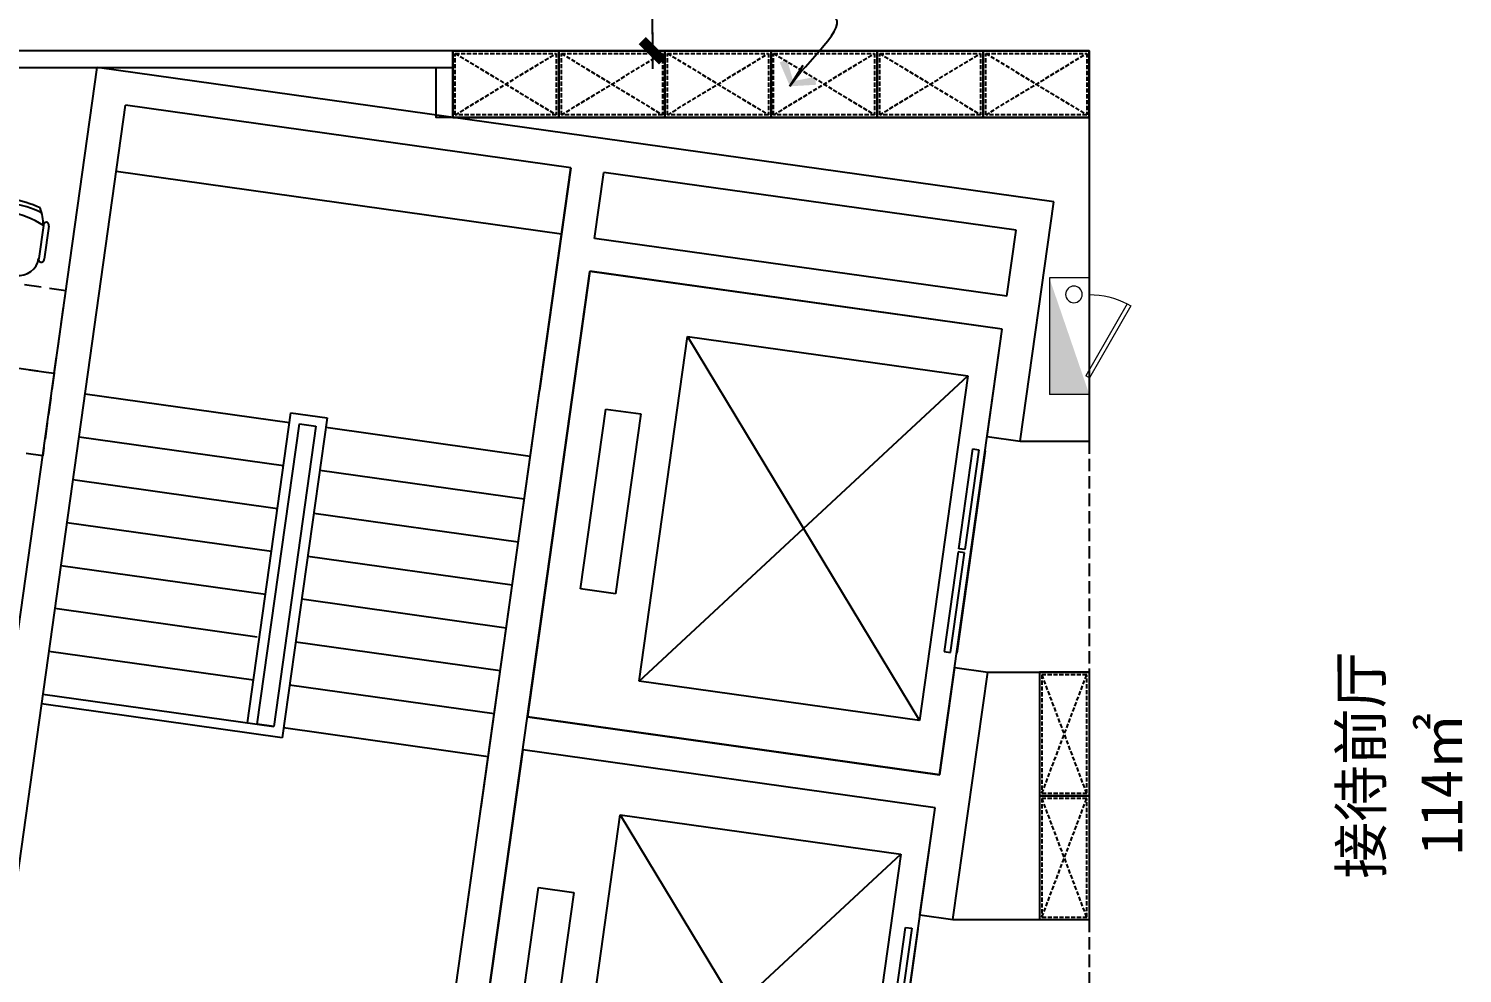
# Model space of a CAD drawing. Header units: millimetres. Extents: x 285006 to 3037698, y -2820855 to 192241.
# Drawn here: x 709539 to 718148, y -323168 to -317498 of the extents above; entities that cross this region are included whole.
import ezdxf
from ezdxf.enums import TextEntityAlignment as Align

# ---------------------------------------------------------------- set-up
doc = ezdxf.new("R2010")
doc.units = ezdxf.units.MM
doc.header["$PDMODE"] = 35
doc.header["$PDSIZE"] = -0.1
doc.linetypes.add('DASH', pattern=[0.35, 0.25, -0.1])
doc.linetypes.add('DASHED', pattern=[0.75, 0.5, -0.25])
doc.layers.add('1#C-6F$0$0XG-X', color=1, linetype='Continuous', lineweight=18)
for name, color, linetype in [('1#C-6F$0$A-FLOR-STRS', 13, 'Continuous'), ('1#C-6F$0$A-WALL', 2, 'Continuous'), ('___', 4, 'Continuous'), ('BS-LIFT', 14, 'Continuous'), ('BS-SHORT CABINET', 30, 'Continuous'), ('BS-STAIR', 30, 'Continuous'), ('COLUMN', 160, 'Continuous'), ('DS-NOTES', 8, 'Continuous'), ('FF-FURN', 51, 'Continuous'), ('FF-TEXT', 50, 'Continuous'), ('FF-活动家具', 51, 'Continuous'), ('FF1-固定家具(落地、到顶)', 30, 'Continuous'), ('WALL', 255, 'Continuous')]:
    doc.layers.add(name, color=color, linetype=linetype)
doc.styles.add('ar', font='arial.ttf')
doc.styles.add('CCD_DIM', font='archs.shx', dxfattribs={"width": 0.7})
doc.styles.add('DIA', font='')
doc.styles.get('DIA').set_extended_font_data('SimSun')
doc.dimstyles.new('DIM_100', dxfattribs={"dimscale": 100, "dimtxt": 1.5, "dimasz": 1, "dimexe": 1.5, "dimexo": 1.5, "dimgap": 0.6, "dimtad": 1, "dimdec": 0, "dimrnd": 5, "dimzin": 12, "dimdsep": 46, "dimtxsty": 'CCD_DIM', "dimblk": 'CCD_Dimension_Tick', "dimcen": 0.125, "dimclrd": 44, "dimclre": 44, "dimclrt": 50, "dimadec": 0, "dimazin": 0, "dimtfac": 1, "dimtdec": 0, "dimtix": 1, "dimtmove": 2, "dimatfit": 3, "dimldrblk": 'CCD_Leader_Dot', "dimfxl": 5, "dimtvp": 1, "dimtolj": 1, "dimtzin": 0, "dimarcsym": 0})
doc.dimstyles.new('HBA_100', dxfattribs={"dimscale": 100, "dimtxt": 2.5, "dimasz": 1, "dimexe": 2, "dimexo": 2.5, "dimgap": 0.6, "dimtad": 1, "dimdec": 0, "dimzin": 0, "dimdsep": 46, "dimtxsty": 'ar', "dimblk": 'CCD_Dimension_Tick', "dimcen": 0.125, "dimclrd": 44, "dimclre": 44, "dimclrt": 50, "dimadec": 0, "dimazin": 0, "dimtfac": 1, "dimtdec": 0, "dimtix": 1, "dimtmove": 2, "dimatfit": 2, "dimldrblk": 'CCD_Leader_Dot', "dimfxl": 1, "dimtvp": 1, "dimtolj": 1, "dimtzin": 0, "dimarcsym": 0})

# ---------------------------------------------------------------- blocks, each defined once
blk = doc.blocks.new('1#C-6F$0$$0$A$C613054A8')
for p, q in [((0, 50), (0, 2750)), ((0, 2750), (2500, 2750)), ((2500, 2750), (2500, 50)), ((634.7, 2444.4), (634.7, 355.6)), ((634.7, 2444.4), (2334.7, 355.6)), ((634.7, 355.6), (2334.7, 2444.4)), ((2334.7, 2444.4), (634.7, 2444.4)), ((2334.7, 355.6), (2334.7, 2444.4)), ((2424.4, 1409.4), (2424.4, 2013.9)), ((2424.4, 2013.9), (2462.2, 2013.9)), ((2462.2, 2013.9), (2462.2, 1409.4)), ((2500, 786.1), (2500, 2013.9)), ((209.7, 1944.9), (209.7, 855.1)), ((422.2, 1944.9), (209.7, 1944.9)), ((422.2, 855.1), (422.2, 1944.9)), ((2462.2, 1409.4), (2424.4, 1409.4)), ((2424.4, 1390.6), (2424.4, 786.1)), ((2462.2, 1390.6), (2424.4, 1390.6)), ((2462.2, 786.1), (2462.2, 1390.6)), ((209.7, 855.1), (422.2, 855.1)), ((2424.4, 786.1), (2462.2, 786.1)), ((634.7, 355.6), (2334.7, 355.6)), ((2500, 50), (0, 50))]:
    blk.add_line(p, q)
blk = doc.blocks.new('1#C-6F$0$单出口带卷盘消火栓')
at = {"layer": '1#C-6F$0$0XG-X'}
for p, q in [((368866.2, -61966.5), (368866.2, -61726.5)), ((368866.2, -61726.5), (369566.2, -61726.5)), ((369566.2, -61966.5), (369566.2, -61726.5)), ((368866.2, -61966.5), (368966.2, -61966.5)), ((368966.2, -61966.5), (369466.2, -61966.5)), ((369021.3, -62194.5), (369453.7, -61944.8)), ((369033.2, -62216.5), (369466.2, -61966.5)), ((369466.2, -61966.5), (369453.7, -61944.8)), ((369466.2, -61966.5), (369566.2, -61966.5)), ((369021.3, -62194.5), (369033.8, -62216.2))]:
    blk.add_line(p, q, dxfattribs=at)
blk.add_circle((368964.5, -61874.2), 50, dxfattribs=at)
blk.add_arc((369466.2, -61966.5), 500, 180, 207.13402, dxfattribs=at)
blk.add_solid([(368866.2, -61726.5), (369566.2, -61966.5), (369566.2, -61726.5)], dxfattribs=at)
blk = doc.blocks.new('DFHRTHRTH')
at = {"layer": 'COLUMN', "linetype": 'Continuous'}
for p, q in [((3270075.2, 4612090.9, 0), (3270743.3, 4616844.2, 0)), ((3276486.8, 4616036.9, 0), (3270743.3, 4616844.2, 0)), ((3270036.6, 4610379.7, 0), (3270913.5, 4616618.3, 0)), ((3273587.2, 4616242.5, 0), (3270913.5, 4616618.3, 0)), ((3273587.2, 4616242.5, 0), (3270913.5, 4616618.3, 0)), ((3272710.3, 4610003.9, 0), (3273587.2, 4616242.5, 0)), ((3273729.6, 4615818.6, 0), (3273785.2, 4616214.7, 0)), ((3276260.9, 4615866.7, 0), (3273785.2, 4616214.7, 0)), ((3276285, 4614601.1, 0), (3276486.8, 4616036.9, 0)), ((3276205.2, 4615470.6, 0), (3276260.9, 4615866.7, 0)), ((3276205.2, 4615470.6, 0), (3273729.6, 4615818.6, 0)), ((3272922.3, 4610075, 0), (3273701.7, 4615620.5, 0)), ((3276177.4, 4615272.6, 0), (3273701.7, 4615620.5, 0)), ((3276086.9, 4614628.9, 0), (3276177.4, 4615272.6, 0)), ((3276086.9, 4614628.9, 0), (3276285, 4614601.1, 0)), ((3275801.6, 4612598.9, 0), (3275892.1, 4613242.5, 0)), ((3275881.4, 4611729.3, 0), (3276090.1, 4613214.7, 0)), ((3275892.1, 4613242.5, 0), (3276090.1, 4613214.7, 0)), ((3275801.6, 4612598.9, 0), (3273325.9, 4612946.8, 0)), ((3275773.8, 4612400.8, 0), (3273298.1, 4612748.8, 0)), ((3275683.3, 4611757.1, 0), (3275773.8, 4612400.8, 0)), ((3275683.3, 4611757.1, 0), (3275881.4, 4611729.3, 0))]:
    blk.add_line(p, q, dxfattribs=at)
blk = doc.blocks.new('*U514')
at = {"layer": 'FF1-固定家具(落地、到顶)', "color": 55, "linetype": 'DASH', "ltscale": 100}
for p, q in [((15.4, 284.6), (727.3, 15.4)), ((15.4, 15.4), (727.3, 284.6)), ((742.7, 0), (742.7, 300))]:
    blk.add_line(p, q, dxfattribs=at)
at = {"layer": 'FF1-固定家具(落地、到顶)'}
blk.add_lwpolyline([(0, 300), (742.7, 300), (742.7, 0), (0, 0)], close=True, dxfattribs=at)
at = {"layer": 'FF1-固定家具(落地、到顶)', "color": 55, "linetype": 'DASH', "ltscale": 100}
blk.add_lwpolyline([(15.4, 284.6), (727.3, 284.6), (727.3, 15.4), (15.4, 15.4)], close=True, dxfattribs=at)
blk = doc.blocks.new('*U513')
at = {"layer": 'FF1-固定家具(落地、到顶)', "color": 55, "linetype": 'DASH', "ltscale": 100}
for p, q in [((15.4, 284.6), (727.3, 15.4)), ((15.4, 15.4), (727.3, 284.6)), ((742.7, 0), (742.7, 300))]:
    blk.add_line(p, q, dxfattribs=at)
at = {"layer": 'FF1-固定家具(落地、到顶)'}
blk.add_lwpolyline([(0, 300), (742.7, 300), (742.7, 0), (0, 0)], close=True, dxfattribs=at)
at = {"layer": 'FF1-固定家具(落地、到顶)', "color": 55, "linetype": 'DASH', "ltscale": 100}
blk.add_lwpolyline([(15.4, 284.6), (727.3, 284.6), (727.3, 15.4), (15.4, 15.4)], close=True, dxfattribs=at)
blk = doc.blocks.new('A$C64783269')
at = {"layer": 'FF-活动家具'}
for p, q in [((1, 151), (1, 400)), ((41, 151), (41, 400)), ((570, 399), (570, 150)), ((610, 399), (610, 150)), ((419, 0), (191, 0))]:
    blk.add_line(p, q, dxfattribs=at)
for centre, radius, start, end in [((305, -192), 752, 72.7146, 107.2107), ((461, 332), 426, 152.8506, 170.8394), ((305, -144), 604, 64.0229, 115.9163), ((305, -200), 730, 70.8382, 109.1021), ((149, 332), 426, 9.0894, 27.0688), ((21, 405), 20.8, 344.5058, 195.4229), ((590, 405), 20.8, 344.5058, 195.4229), ((21, 145), 20.8, 164.5058, 15.4229), ((191, 150), 150, 179.9644, 269.9644), ((419, 150), 150, 269.9644, 359.9644), ((590, 145), 20.8, 164.5058, 15.4229)]:
    blk.add_arc(centre, radius, start, end, dxfattribs=at)
blk = doc.blocks.new('*U1126')
at = {"layer": 'FF1-固定家具(落地、到顶)', "color": 55, "linetype": 'DASH', "ltscale": 100}
for p, q in [((15.4, 384.6), (621.7, 15.4)), ((15.4, 15.4), (621.7, 384.6)), ((637.1, 0), (637.1, 400))]:
    blk.add_line(p, q, dxfattribs=at)
at = {"layer": 'FF1-固定家具(落地、到顶)'}
blk.add_lwpolyline([(0, 400), (637.1, 400), (637.1, 0), (0, 0)], close=True, dxfattribs=at)
at = {"layer": 'FF1-固定家具(落地、到顶)', "color": 55, "linetype": 'DASH', "ltscale": 100}
blk.add_lwpolyline([(15.4, 384.6), (621.7, 384.6), (621.7, 15.4), (15.4, 15.4)], close=True, dxfattribs=at)
blk = doc.blocks.new('CCD_Leader_Arrow')
at = {"color": 0, "linetype": 'ByBlock'}
blk.add_line((0, 0), (-1, 0), dxfattribs=at)
for points in [[(-0.859, 0.668), (-0.597, 0.852), (-0.24, 0), (0, 0)], [(-0.859, -0.668), (-0.597, -0.852), (-0.24, 0), (0, 0)]]:
    blk.add_solid(points, dxfattribs=at)
blk = doc.blocks.new('CCD_Dimension_Tick')
at = {"color": 0, "linetype": 'ByBlock'}
for p, q in [((-1.091, 0), (0, 0)), ((0, 0), (1.091, 0))]:
    blk.add_line(p, q, dxfattribs=at)
at = {"color": 0, "linetype": 'Continuous', "const_width": 0.608}
blk.add_lwpolyline([(-0.61, -0.61), (0.61, 0.61)], dxfattribs=at)
blk = doc.blocks.new('*D1162')
at = {"layer": '___', "color": 44, "lineweight": -2, "transparency": 16777216}
for p, q in [((713284.7, -316029), (713134.7, -316029)), ((713284.7, -317530.3), (713284.7, -316129)), ((713284.7, -317630.3), (713134.7, -317630.3))]:
    blk.add_line(p, q, dxfattribs=at)
at = {"layer": 'Defpoints', "color": 0, "transparency": 16777216}
for p in [(713284.7, -316029), (713287.5, -316029, 0), (713287.5, -317630.3, 0)]:
    blk.add_point(p, dxfattribs=at)
at = {"layer": '___', "color": 44, "lineweight": -2, "transparency": 16777216, "xscale": 100, "yscale": 100, "zscale": 100}
for p, rotation in [((713284.7, -316029), 90), ((713284.7, -317630.3), 270)]:
    blk.add_blockref('CCD_Dimension_Tick', p, dxfattribs=dict(at, rotation=rotation))
at = {"layer": '___', "color": 50, "transparency": 16777216, "insert": (713149.7, -316829.7), "char_height": 150, "attachment_point": 5, "rotation": 90, "style": 'CCD_DIM'}
blk.add_mtext('\\A1;1600', dxfattribs=at)
blk = doc.blocks.new('CCD_Leader_Dot')
at = {"color": 0, "linetype": 'ByBlock'}
blk.add_line((-5, 0), (-10, 0), dxfattribs=at)
at = {"color": 0, "linetype": 'ByBlock', "const_width": 5}
blk.add_lwpolyline([(-2.5, 0, 1), (2.5, 0, 1)], format="xyb", close=True, dxfattribs=at)

msp = doc.modelspace()

# ---------------------------------------------------------------- linework, layer by layer
at = {"layer": '1#C-6F$0$A-FLOR-STRS'}
for p, q in [((712795.1, -318332, 0), (712607.2, -319668.9, 0)), ((712255.5, -322171.8, 0), (712607.2, -319668.9, 0)), ((712153.5, -322897.2, 0), (712256.1, -322167.3, 0))]:
    msp.add_line(p, q, dxfattribs=at)
at = {"layer": 'BS-SHORT CABINET', "elevation": 0}
msp.add_lwpolyline([(712085.6, -318030.3), (715908.2, -318030.3), (715908.2, -317630.3), (712085.6, -317630.3)], close=True, dxfattribs=at)
for points in [[(715908.2, -317630.3), (715908.2, -319973.5)], [(715492.9, -319973.5), (715908.2, -319973.5)], [(715298.1, -321359.9), (715908.2, -321359.9)], [(715908.2, -321359.9), (715908.2, -322845.3)], [(715089.3, -322845.3), (715908.2, -322845.3)]]:
    msp.add_lwpolyline(points, dxfattribs=at)
at = {"layer": 'BS-STAIR'}
for p, q in [((709877.9, -319689.2, 0), (711105.8, -319861.8, 0)), ((710852.5, -321664.1, 0), (711114.1, -319802.4, 0)), ((711114.1, -319802.4, 0), (711332, -319833, 0)), ((710911.9, -321672.4, 0), (711165.2, -319870.1, 0)), ((710911.9, -321672.4, 0), (711165.2, -319870.1, 0)), ((711264.2, -319884.1, 0), (711010.9, -321686.3, 0)), ((711264.2, -319884.1, 0), (711010.9, -321686.3, 0)), ((711332, -319833, 0), (711062, -321754.1, 0)), ((711165.2, -319870.1, 0), (711264.2, -319884.1, 0)), ((711165.2, -319870.1, 0), (711264.2, -319884.1, 0)), ((709841.7, -319946.7, 0), (711069.6, -320119.3, 0)), ((712551.6, -320065, 0), (711323.6, -319892.4, 0)), ((709805.5, -320204.1, 0), (711033.4, -320376.7, 0)), ((712515.4, -320322.5, 0), (711287.5, -320149.9, 0)), ((709769.3, -320461.6, 0), (710997.2, -320634.2, 0)), ((712479.2, -320579.9, 0), (711251.3, -320407.3, 0)), ((712443, -320837.4, 0), (711215.1, -320664.8, 0)), ((709733.1, -320719.1, 0), (710961, -320891.7, 0)), ((712406.8, -321094.9, 0), (711178.9, -320922.3, 0)), ((709696.9, -320976.5, 0), (710910.5, -321147.1, 0)), ((712370.6, -321352.3, 0), (711142.7, -321179.8, 0)), ((709660.7, -321234, 0), (710888.7, -321406.6, 0)), ((712334.4, -321609.8, 0), (711106.5, -321437.2, 0)), ((709624.5, -321491.5, 0), (711010.9, -321686.3, 0)), ((711062, -321754.1, 0), (709616.2, -321550.9, 0)), ((711010.9, -321686.3, 0), (710911.9, -321672.4, 0)), ((712298.3, -321867.3, 0), (711070.3, -321694.7, 0))]:
    msp.add_line(p, q, dxfattribs=at)
at = {"layer": 'BS-STAIR', "elevation": 0}
msp.add_lwpolyline([(710065.8, -318352.3), (712739.5, -318728.1)], dxfattribs=at)
msp.add_lwpolyline([(711610.4, -322091.2, 0, 0, 0), (711984.9, -319426.9, 0, 0, 0), (710598.5, -319232.1, 0, 0, 0), (710319.4, -321217.5, 80, 0, 0), (710277.7, -321514.6, 0, 0, 0)], format="xyseb", dxfattribs=at)
at = {"layer": 'DS-NOTES', "linetype": 'DASH', "ltscale": 300, "elevation": 0}
for points in [[(715908.2, -319973.5), (715908.2, -321359.9)], [(715908.2, -322845.3), (715908.2, -324231.6)]]:
    msp.add_lwpolyline(points, dxfattribs=at)
at = {"layer": 'FF-FURN', "linetype": 'DASHED', "ltscale": 200, "elevation": 0}
for points in [[(708802, -319440.5), (709693.2, -319565.7), (709762.8, -319070.6), (708871.6, -318945.3), (708802, -319440.5)], [(708901, -319454.4), (709693.2, -319565.7), (709623.6, -320060.9), (708732.4, -319935.6), (708802, -319440.5)]]:
    msp.add_lwpolyline(points, dxfattribs=at)
at = {"layer": 'WALL', "elevation": 0}
msp.add_lwpolyline([(709037.1, -317730.3), (712085.6, -317730.3), (712085.6, -317630.3), (709037.1, -317630.3)], close=True, dxfattribs=at)
msp.add_lwpolyline([(712085.6, -317630.3), (712085.6, -318030.3), (711985.6, -318030.3), (711985.6, -317730.3), (712085.6, -317730.3)], dxfattribs=at)

# ---------------------------------------------------------------- block references
for p in [(712085.6, -318030.3, 0), (712722.7, -318030.3, 0), (713359.8, -318030.3, 0), (713996.9, -318030.3, 0), (714634, -318030.3, 0), (715271.1, -318030.3, 0)]:
    msp.add_blockref('*U1126', p)
at = {"xscale": -1, "rotation": 270}
for name, p in [('*U513', (715608.3, -322102.6, 0)), ('*U514', (715608.3, -322845.3, 0))]:
    msp.add_blockref(name, p, dxfattribs=at)
at = {"layer": '1#C-6F$0$0XG-X', "xscale": -1, "rotation": 90.00069127831203}
msp.add_blockref('1#C-6F$0$单出口带卷盘消火栓', (653937.3, 49871.5, 0), dxfattribs=at)
at = {"layer": '1#C-6F$0$A-WALL'}
msp.add_blockref('DFHRTHRTH', (-2560792, -4934574.6), dxfattribs=at)
at = {"layer": 'BS-LIFT', "extrusion": (-5.84819e-16, -4.16084e-15, -1), "zscale": -0.9999999999999973, "rotation": 188.0006920480634}
for p in [(-712916.6, -318904.5, 0), (-712513, -321776.3, 0)]:
    msp.add_blockref('1#C-6F$0$$0$A$C613054A8', p, dxfattribs=at)
at = {"layer": 'FF-FURN', "linetype": 'DASHED', "ltscale": 200, "xscale": 0.8, "yscale": 0.8, "zscale": 0.8, "rotation": 351.9993079525053}
msp.add_blockref('A$C64783269', (709131.9, -318931.5, 0), dxfattribs=at)

# ---------------------------------------------------------------- texts
at = {"layer": 'FF-TEXT', "color": 50, "style": 'DIA'}
for s, p in [('接待前厅', (717539.5, -321917.8)), ('114㎡', (718022.3, -322031.3))]:
    msp.add_text(s, height=250, rotation=90.08483, dxfattribs=at).set_placement(p, align=Align.MIDDLE_CENTER)

# ---------------------------------------------------------------- dimensions: what is measured, and where the dimension line sits
at = {"layer": '___'}
dim = msp.add_aligned_dim(p1=(713287.5, -317630.3, 0), p2=(713287.5, -316029, 0), distance=2.8, dimstyle='DIM_100', override={"dimfxlon": 1}, dxfattribs=at)
dim.commit()
dim.dimension.update_dxf_attribs({"geometry": '*D1162', "text_midpoint": (713149.7, -316829.7)})

# ---------------------------------------------------------------- leaders
at = {"layer": 'FF-TEXT', "color": 52, "path_type": 1}
msp.add_leader([(714110.8, -317843.4), (714369.7, -317423.9), (714131.3, -317375.1), (714205.9, -317155.6)], dimstyle='HBA_100', override={"dimscale": 1, "dimasz": 150, "dimtad": 0, "dimclrd": 0, "dimldrblk": 'CCD_Leader_Arrow'}, dxfattribs=at)

doc.saveas('drawing.dxf')
